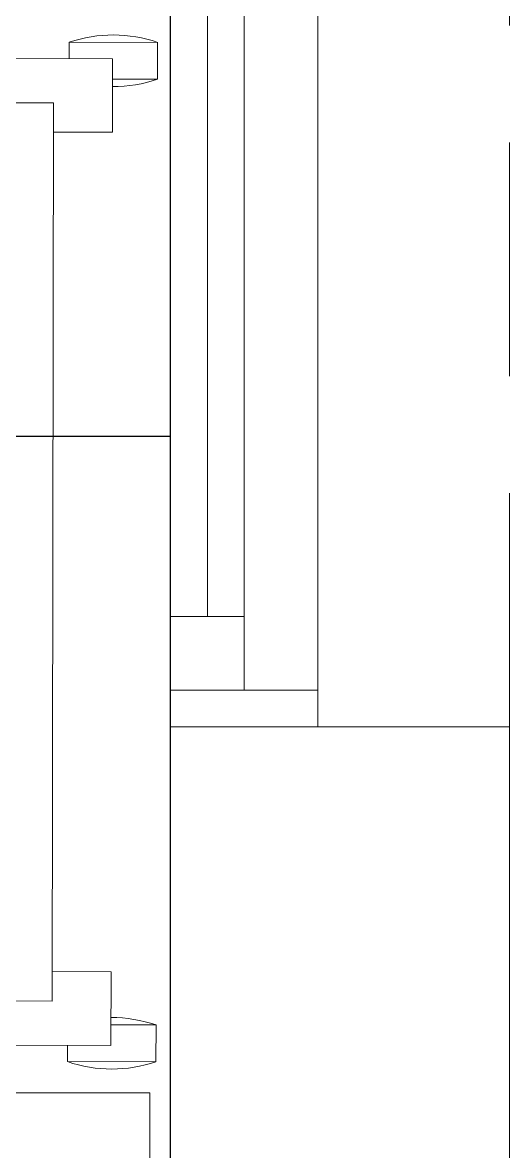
# Model space of a CAD drawing. Header units: inches. Extents: x -12418 to 183584, y -29325 to 19878.
# Drawn here: x 48717 to 49048, y -11886 to -11119 of the extents above; entities that cross this region are included whole.
import ezdxf

# ---------------------------------------------------------------- set-up
doc = ezdxf.new("R2010")
doc.units = ezdxf.units.IN
doc.header["$LTSCALE"] = 25
doc.header["$MEASUREMENT"] = 0
doc.linetypes.add('00-Ground Floor$0$HIDDEN', pattern=[9.525, 6.35, -3.175])
doc.linetypes.add('DASHDOT', pattern=[25.4, 12.7, -6.35, 0, -6.35])
for name, color, linetype, lineweight in [('00-Ground Floor$0$Aluminum', 251, 'Continuous', 5), ('00-Ground Floor$0$LOADING', 253, 'Continuous', 5), ('00-Ground Floor$0$Proj', 251, 'Continuous', 5), ('00-Ground Floor$0$Walls', 251, 'Continuous', 5), ('E-LITE-CLNG-CNDT', 6, 'DASHDOT', 35)]:
    doc.layers.add(name, color=color, linetype=linetype, lineweight=lineweight)
doc.layers.add('00-Ground Floor$0$False Ceiling', color=251, linetype='Continuous')

# ---------------------------------------------------------------- blocks, each defined once
blk = doc.blocks.new('00-Ground Floor$0$workstation')
at = {"layer": '00-Ground Floor$0$LOADING'}
for p, q in [((2797.299, -990.665, 0), (2797.295, -993.165, 0)), ((2803.299, -990.675, 0), (2797.299, -990.665, 0)), ((2803.299, -990.675, 0), (2803.297, -991.786, 0)), ((2800.355, -991.781, 0), (2800.347, -996.781, 0)), ((2800.355, -991.781, 0), (2858.355, -991.877, 0)), ((2800.353, -993.17, 0), (2797.295, -993.165, 0)), ((2804.249, -1055.787, 0), (2804.35, -994.788, 0)), ((2804.35, -994.788, 0), (2854.35, -994.87, 0)), ((2800.347, -996.781, 0), (2804.347, -996.788, 0)), ((2800.244, -1058.781, 0), (2800.252, -1053.781, 0)), ((2800.252, -1053.781, 0), (2804.252, -1053.787, 0)), ((2854.249, -1055.87, 0), (2804.249, -1055.787, 0)), ((2797.185, -1059.887, 0), (2797.189, -1057.387, 0)), ((2800.246, -1057.392, 0), (2797.189, -1057.387, 0)), ((2800.244, -1058.781, 0), (2858.244, -1058.877, 0)), ((2803.185, -1059.897, 0), (2803.186, -1058.786, 0)), ((2803.185, -1059.897, 0), (2797.185, -1059.887, 0))]:
    blk.add_line(p, q, dxfattribs=at)
for centre, start, end in [((2800.285, -999.42, 0), 70.98047, 108.82976), ((2800.31, -984.42, 0), 250.98047, 270.26174), ((2800.174, -1066.142, 0), 89.54848, 108.82976), ((2800.199, -1051.142, 0), 250.98047, 288.82976)]:
    blk.add_arc(centre, 9.25, start, end, dxfattribs=at)
blk = doc.blocks.new('00-Ground Floor$0$A$Ce9e1c4c3')
at = {"layer": '00-Ground Floor$0$False Ceiling', "color": 254}
blk.add_line((-51182.07, -12867.43, 0), (-51182.07, -8847.43, 0), dxfattribs=at)
at = {"layer": '00-Ground Floor$0$False Ceiling', "color": 254, "linetype": 'Continuous'}
blk.add_line((-55042.47, -11400), (-51182.07, -11400), dxfattribs=at)
blk = doc.blocks.new('00-Ground Floor')
at = {"layer": '00-Ground Floor$0$Aluminum'}
for p, q in [((48817.93, -10097.43, 0), (48817.93, -11597.43, 0)), ((48917.93, -10097.43, 0), (48917.93, -11597.43, 0)), ((48867.93, -10122.43, 0), (48867.93, -11572.43, 0)), ((48842.93, -11522.43, 0), (48842.93, -10172.43, 0)), ((48867.93, -11522.43, 0), (48817.93, -11522.43, 0)), ((48917.93, -11572.43, 0), (48817.93, -11572.43, 0))]:
    blk.add_line(p, q, dxfattribs=at)
at = {"layer": '00-Ground Floor$0$LOADING', "elevation": 0}
blk.add_lwpolyline([(47953.81, -11846.05), (47953.81, -12776.05), (48803.81, -12776.05), (48803.81, -11846.05), (47953.81, -11846.05)], dxfattribs=at)
at = {"layer": '00-Ground Floor$0$Proj', "linetype": '00-Ground Floor$0$HIDDEN'}
blk.add_line((49047.93, -11597.43, 0), (49047.93, -10097.43, 0), dxfattribs=at)
at = {"layer": '00-Ground Floor$0$Walls'}
for p, q in [((48817.93, -12797.43, 0), (48817.93, -11597.43, 0)), ((49047.93, -11597.43, 0), (48817.93, -11597.43, 0)), ((49047.93, -13097.43, 0), (49047.93, -11597.43, 0))]:
    blk.add_line(p, q, dxfattribs=at)
at = {"layer": '00-Ground Floor$0$False Ceiling', "color": 254}
blk.add_blockref('00-Ground Floor$0$A$Ce9e1c4c3', (100000, 0), dxfattribs=at)
at = {"layer": '00-Ground Floor$0$LOADING', "xscale": 10, "yscale": 10, "zscale": 10, "rotation": 180}
blk.add_blockref('00-Ground Floor$0$workstation', (76780.98, -21731.53, 0), dxfattribs=at)

msp = doc.modelspace()

# ---------------------------------------------------------------- block references
at = {"layer": 'E-LITE-CLNG-CNDT', "color": 1}
msp.add_blockref('00-Ground Floor', (0, 0), dxfattribs=at)

doc.saveas('drawing.dxf')
